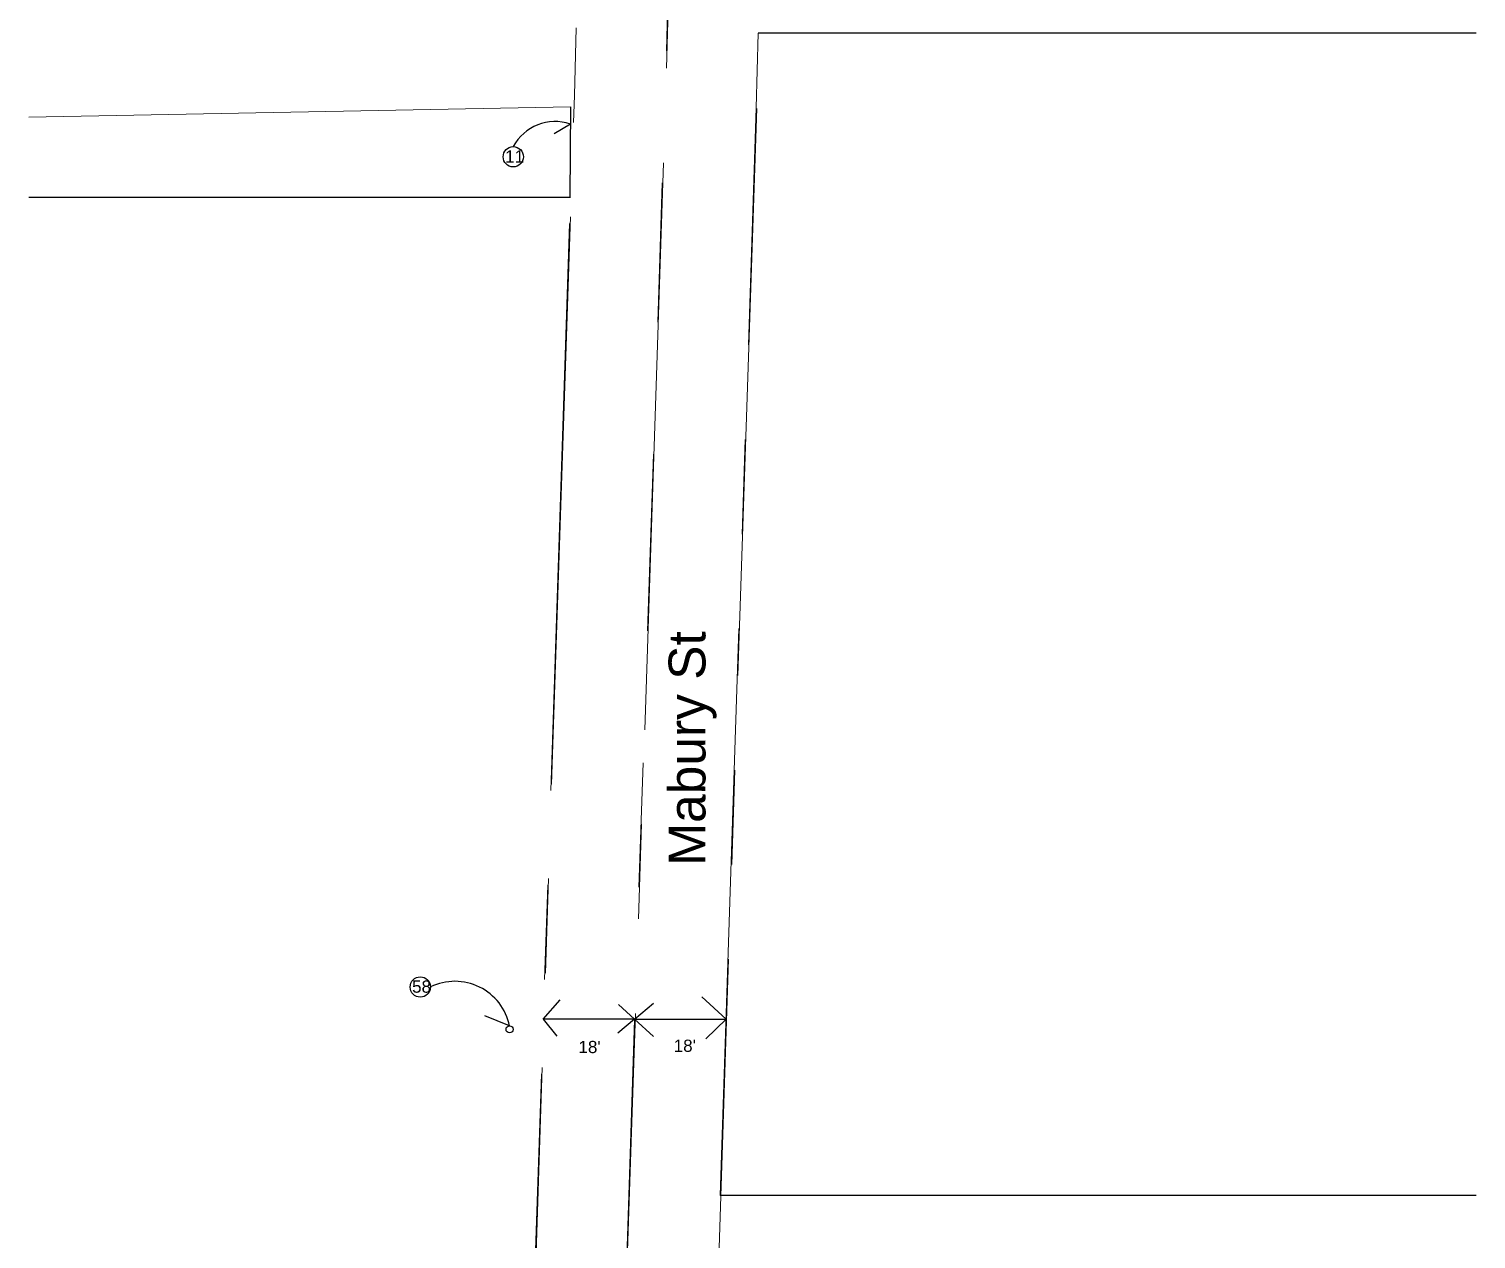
# Paper-space layout 'Layout1' of a CAD drawing. Header units: inches. Extents: x 0 to 35.9, y 0 to 23.6.
# Drawn here: x 11.646 to 13.558, y 16.942 to 18.542 of the extents above; entities that cross this region are included whole.
import ezdxf

# ---------------------------------------------------------------- set-up
doc = ezdxf.new("R2010")
doc.units = ezdxf.units.IN
doc.header["$MEASUREMENT"] = 0
doc.linetypes.add('CENTER2', pattern=[1.125, 0.75, -0.125, 0.125, -0.125])
doc.layers.get('0').update_dxf_attribs({"lineweight": 30})
doc.layers.add('C-SIDEWALK-CURB', color=92, linetype='Continuous')
doc.styles.get("Standard").update_dxf_attribs({"font": 'arial.ttf'})

psp = doc.layouts.get("Layout1")

# ---------------------------------------------------------------- linework, layer by layer
at = {"color": 7}
psp.add_line((12.2811, 17.2242, 0.9536), (12.2486, 17.2375, 0.9536), dxfattribs=at)
psp.add_circle((12.2811, 17.2196, 0.9536), 0.00465, dxfattribs=at)
psp.add_arc((12.2089, 17.2094, 0.9536), 0.0737, 11.5892, 116.0433, dxfattribs=at)
at = {"layer": 'C-SIDEWALK-CURB', "color": 7}
for p, q in [((13.558, 18.5365, 1.9161), (12.6097, 18.5365, 1.9161)), ((12.3616, 18.4391, 1.9093), (12.3609, 18.3194, 1.9093)), ((12.3616, 18.4162, 0.9536), (12.34, 18.4031, 0.9536)), ((11.6461, 18.3194, 1.9161), (12.3616, 18.3194, 1.9161)), ((12.3256, 17.233, 1.9161), (12.3479, 17.2588, 0.9536)), ((12.4463, 17.233, 1.9161), (12.4252, 17.2526, 0.9536)), ((12.4463, 17.233, 1.9161), (12.4713, 17.2541, 3.004)), ((12.5671, 17.233, 1.9161), (12.5352, 17.2624, 0.9536)), ((12.4463, 17.233, 1.9161), (12.3256, 17.233, 1.9161)), ((12.3256, 17.233, 1.9161), (12.3435, 17.2108, 0.9536)), ((12.4463, 17.233, 1.9161), (12.4243, 17.2144, 0.9536)), ((12.4463, 17.233, 1.9161), (12.5671, 17.233, 1.9161)), ((12.4463, 17.233, 1.9161), (12.4713, 17.21, 3.0505)), ((12.5671, 17.233, 1.9161), (12.5406, 17.2073, 0.9536)), ((13.558, 16.9998, 1.9161), (12.5593, 16.9998, 1.9161))]:
    psp.add_line(p, q, dxfattribs=at)
at = {"layer": 'C-SIDEWALK-CURB', "color": 7, "linetype": 'CENTER2', "lineweight": 0}
for p, q in [((12.3616, 18.4391, 1.9161), (11.6461, 18.4253, 1.9161)), ((12.4768, 18.1545, 1.9161), (12.4829, 18.3383, 1.9161)), ((12.4633, 17.7465, 1.9161), (12.4711, 17.9798, 1.9161)), ((12.4521, 17.4076, 1.9161), (12.4576, 17.5719, 1.9161))]:
    psp.add_line(p, q, dxfattribs=at)
at = {"layer": 'C-SIDEWALK-CURB', "color": 7, "linetype": 'CENTER2', "lineweight": 0, "flags": 128}
for points in [[(12.8665, 15.4321), (12.4752, 16.0143), (12.3638, 16.3824), (12.3157, 16.9102), (12.3668, 18.4538), (12.3727, 18.6645), (12.3874, 20.4523), (12.3957, 21.1682), (12.3997, 21.5055)], [(12.9666, 15.4994), (12.5854, 16.0666), (12.4829, 16.4056), (12.4365, 16.9137), (12.4874, 18.4501), (12.4934, 18.6623), (12.508, 20.4511), (12.5163, 21.1668), (12.5203, 21.5055)], [(13.0667, 15.5667), (12.6957, 16.1188), (12.6019, 16.4288), (12.5574, 16.9172), (12.608, 18.4464), (12.614, 18.6601), (12.6287, 20.4499), (12.637, 21.1654), (12.641, 21.5055)]]:
    psp.add_lwpolyline(points, dxfattribs=at)
at = {"layer": 'C-SIDEWALK-CURB', "color": 7, "linetype": 'CENTER2', "lineweight": 0, "elevation": 1.9161, "flags": 128}
for points in [[(12.4884, 18.5129), (12.4924, 18.6537), (12.4924, 18.6549)], [(12.5593, 16.9998), (12.607, 18.4378), (12.6097, 18.5365)], [(12.5593, 16.9998), (12.607, 18.4378), (12.6097, 18.5365)], [(12.8654, 15.4235), (12.4741, 16.0057), (12.3628, 16.3739), (12.3146, 16.9016), (12.3616, 18.3194)], [(12.8654, 15.4235), (12.4741, 16.0057), (12.3628, 16.3739), (12.3146, 16.9016), (12.3616, 18.3194)], [(12.9656, 15.4908), (12.5844, 16.058), (12.4818, 16.397), (12.4355, 16.9051), (12.4463, 17.233)]]:
    psp.add_lwpolyline(points, dxfattribs=at)
at = {"layer": 'C-SIDEWALK-CURB', "color": 7}
for centre in [(12.286, 18.373, 0.9536), (12.1632, 17.2756, 0.9536)]:
    psp.add_circle(centre, 0.0134, dxfattribs=at)
psp.add_arc((12.3414, 18.3566, 0.9536), 0.0629, 71.2979, 151.7623, dxfattribs=at)
psp.add_point((12.4463, 17.233, 1.9161), dxfattribs=at)

# ---------------------------------------------------------------- texts
at = {"layer": 'C-SIDEWALK-CURB', "color": 7, "linetype": 'Continuous', "char_height": 0.01613, "width": 2.33897, "attachment_point": 1}
for s, insert in [('11', (12.2752, 18.3815, 0.9536)), ('58', (12.1523, 17.2842, 0.9536)), ("18'", (12.3721, 17.2044, 0.9536)), ("18'", (12.4979, 17.206, 0.9536))]:
    psp.add_mtext(s, dxfattribs=dict(at, insert=insert))
at = {"layer": 'C-SIDEWALK-CURB', "color": 7, "linetype": 'Continuous', "insert": (12.4912, 17.4358, 0.9536), "char_height": 0.04871, "width": 7.061751, "attachment_point": 1, "rotation": 90}
psp.add_mtext('Mabury St', dxfattribs=at)

doc.saveas('drawing.dxf')
